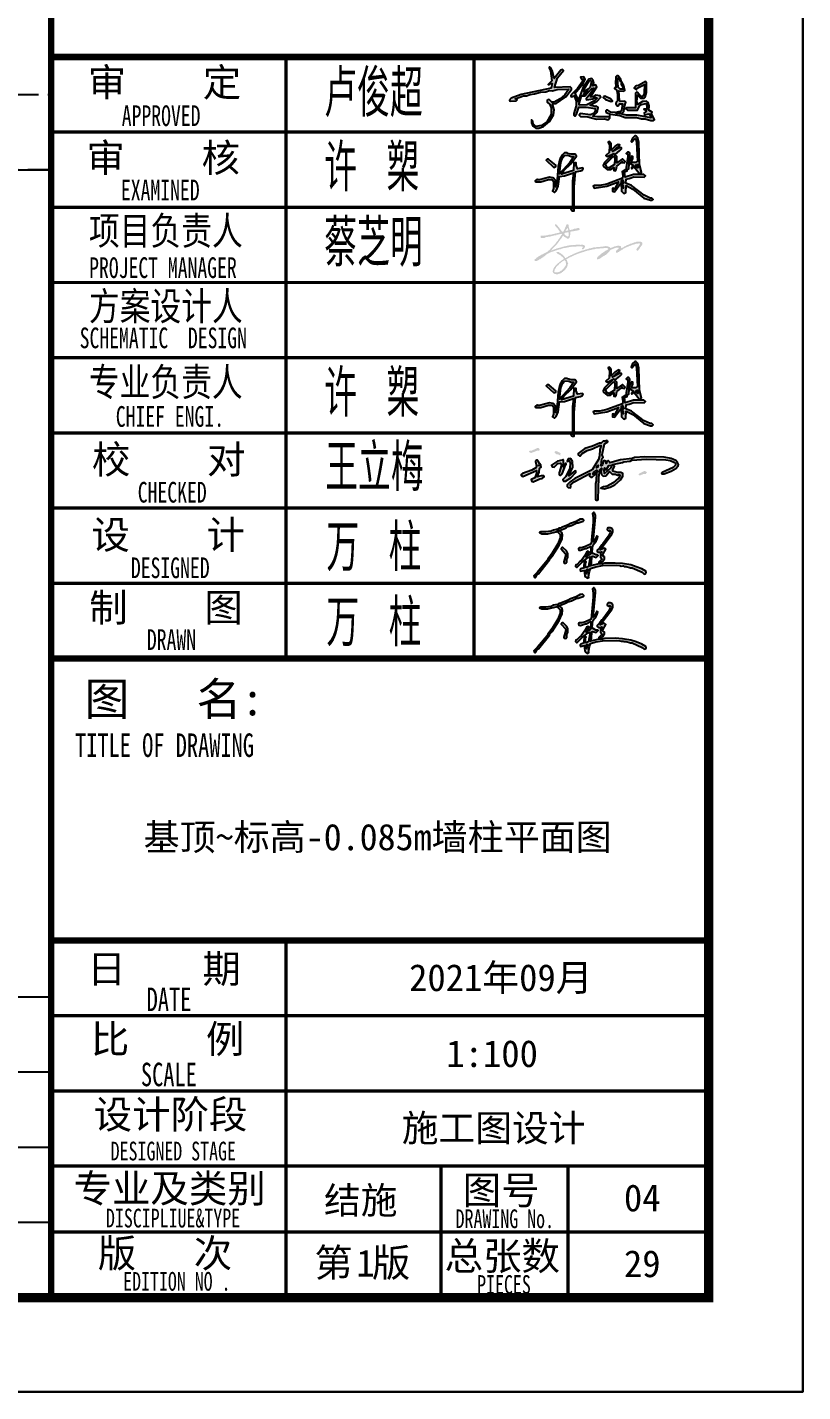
# Model space of a CAD drawing. Extents: x 393367 to 3005760, y 4998 to 826018.
# Drawn here: x 2415739 to 2423993, y 527962 to 542477 of the extents above; entities that cross this region are included whole.
import ezdxf
from ezdxf.enums import TextEntityAlignment as Align

# ---------------------------------------------------------------- set-up
doc = ezdxf.new("R2010")
doc.units = 0
doc.header["$LTSCALE"] = 1000
doc.linetypes.add('DASH', pattern=[0.35, 0.25, -0.1])
doc.layers.get('0').update_dxf_attribs({"linetype": 'CONTINUOUS'})
for name, color, linetype in [('-TK', 7, 'CONTINUOUS'), ('S-表格线', 54, 'CONTINUOUS'), ('TAB', 7, 'CONTINUOUS'), ('图框', 7, 'CONTINUOUS'), ('图签文字', 4, 'CONTINUOUS')]:
    doc.layers.add(name, color=color, linetype=linetype)
doc.layers.add('yichutu', color=7, linetype='CONTINUOUS', true_color=0xffffff, plot=False)
doc.layers.add('可改文字', color=6, linetype='CONTINUOUS', lineweight=18)
doc.layers.add('图签', color=147, linetype='CONTINUOUS', lineweight=18)
doc.styles.add('宋体', font='', dxfattribs={"height": 50})
doc.styles.add('建筑图签-1', font='simhei.ttf', dxfattribs={"width": 0.7})
doc.styles.add('建筑图签-2', font='TXT.shx', dxfattribs={"width": 0.5, "bigfont": 'HZTXT.shx'})
doc.styles.get('宋体').set_extended_font_data('SimSun')

# ---------------------------------------------------------------- blocks, each defined once
blk = doc.blocks.new('A$C6AF37BC7')
h = blk.add_hatch(color=256)
h.paths.add_polyline_path([(660, -48), (672, -48), (678, -96)], flags=16)
h.paths.add_polyline_path([(708, 144), (702, 150), (660, 126), (672, 66), (666, 36), (456, -42), (366, -60), (294, -60), (276, -72), (288, -96), (456, -72), (612, -12), (564, -102), (552, -114), (546, -96), (534, -102), (534, -138), (558, -144), (654, -18), (654, 6), (672, 12), (678, -30), (648, -30), (642, -54), (654, -84), (654, -138), (684, -168), (708, -156), (714, -60), (804, -108), (948, -228), (1038, -258), (1062, -258), (1074, -246), (1056, -228), (1032, -228), (954, -192), (786, -60), (708, -30), (714, 24), (756, 30), (816, 54), (954, 48), (972, 66), (948, 84), (810, 84), (702, 48), (690, 120), (726, 132), (720, 144)])
h.paths.add_polyline_path([(852, 216), (864, 216), (870, 174), (840, 198)], flags=16)
h.paths.add_polyline_path([(-312, 282), (-318, 288), (-336, 288), (-348, 276), (-246, 180), (-222, 192), (-222, 210)], flags=17)
h.paths.add_polyline_path([(546, 330), (552, 330), (564, 300), (558, 216), (486, 174), (462, 180), (438, 222)], flags=16)
h.paths.add_polyline_path([(-102, 342), (-48, 336), (-18, 324), (18, 324), (-36, 246), (-174, 96), (-156, 246), (-132, 306)], flags=16)
h.paths.add_polyline_path([(-66, 366), (-72, 372), (-108, 372), (-138, 342), (-168, 288), (-192, 192), (-204, 18), (-228, -78), (-228, 6), (-258, 42), (-306, 48), (-438, 12), (-456, 12), (-468, 24), (-498, 0), (-486, -12), (-420, -12), (-318, 18), (-270, 18), (-252, -6), (-252, -102), (-264, -138), (-240, -156), (-216, -132), (-192, -72), (-174, 60), (-108, 66), (12, 108), (0, 0), (0, -366), (-18, -342), (-24, -372), (-6, -396), (24, -396), (24, -78), (42, 120), (108, 132), (132, 144), (144, 162), (132, 174), (66, 162), (48, 210), (48, 240), (18, 240), (12, 138), (-144, 90), (-114, 138), (-24, 228), (54, 330), (36, 354), (-18, 354)])
h.paths.add_polyline_path([(756, 378), (750, 384), (732, 384), (714, 366), (732, 360), (738, 324), (714, 180), (714, 156), (726, 144), (750, 162), (762, 366)])
h.paths.add_polyline_path([(498, 516), (492, 522), (474, 516), (492, 474), (486, 378), (444, 336), (468, 324), (552, 366), (426, 246), (408, 210), (414, 192), (462, 150), (504, 150), (552, 180), (552, 138), (570, 132), (582, 150), (588, 198), (666, 258), (648, 246), (690, 240), (702, 258), (666, 294), (588, 240), (588, 324), (564, 348), (630, 402), (654, 426), (654, 438), (636, 444), (534, 390), (576, 432), (618, 456), (630, 480), (606, 486), (570, 462), (516, 408), (516, 492)])
h.paths.add_polyline_path([(846, 594), (840, 600), (828, 600), (798, 570), (780, 522), (792, 516), (840, 570), (852, 516), (864, 264), (840, 246), (792, 246), (786, 258), (804, 294), (804, 324), (786, 330), (756, 264), (756, 240), (810, 204), (786, 174), (792, 162), (822, 186), (888, 102), (900, 96), (918, 114), (894, 216), (882, 510), (870, 570)])
at = {"linetype": 'Continuous'}
for points in [[(846, 594), (840, 600), (828, 600), (798, 570), (780, 522), (792, 516), (840, 570), (852, 516), (864, 264), (840, 246), (792, 246), (786, 258), (804, 294), (804, 324), (786, 330), (756, 264), (756, 240), (810, 204), (786, 174), (792, 162), (822, 186), (888, 102), (900, 96), (918, 114), (894, 216), (882, 510), (870, 570), (846, 594)], [(-66, 366), (-72, 372), (-108, 372), (-138, 342), (-168, 288), (-192, 192), (-204, 18), (-228, -78), (-228, 6), (-258, 42), (-306, 48), (-438, 12), (-456, 12), (-468, 24), (-498, 0), (-486, -12), (-420, -12), (-318, 18), (-270, 18), (-252, -6), (-252, -102), (-264, -138), (-240, -156), (-216, -132), (-192, -72), (-174, 60), (-108, 66), (12, 108), (0, 0), (0, -366), (-18, -342), (-24, -372), (-6, -396), (24, -396), (24, -78), (42, 120), (108, 132), (132, 144), (144, 162), (132, 174), (66, 162), (48, 210), (48, 240), (18, 240), (12, 138), (-144, 90), (-114, 138), (-24, 228), (54, 330), (36, 354), (-18, 354), (-66, 366)], [(498, 516), (492, 522), (474, 516), (492, 474), (486, 378), (444, 336), (468, 324), (552, 366), (426, 246), (408, 210), (414, 192), (462, 150), (504, 150), (552, 180), (552, 138), (570, 132), (582, 150), (588, 198), (666, 258), (648, 246), (690, 240), (702, 258), (666, 294), (588, 240), (588, 324), (564, 348), (630, 402), (654, 426), (654, 438), (636, 444), (534, 390), (576, 432), (618, 456), (630, 480), (606, 486), (570, 462), (516, 408), (516, 492), (498, 516)], [(756, 378), (750, 384), (732, 384), (714, 366), (732, 360), (738, 324), (714, 180), (714, 156), (726, 144), (750, 162), (762, 366), (756, 378)], [(-312, 282), (-318, 288), (-336, 288), (-348, 276), (-246, 180), (-222, 192), (-222, 210), (-312, 282)], [(-102, 342), (-48, 336), (-18, 324), (18, 324), (-36, 246), (-174, 96), (-156, 246), (-132, 306), (-102, 342)], [(546, 330), (552, 330), (564, 300), (558, 216), (486, 174), (462, 180), (438, 222), (546, 330)], [(852, 216), (864, 216), (870, 174), (840, 198), (852, 216)], [(708, 144), (702, 150), (660, 126), (672, 66), (666, 36), (456, -42), (366, -60), (294, -60), (276, -72), (288, -96), (456, -72), (612, -12), (564, -102), (552, -114), (546, -96), (534, -102), (534, -138), (558, -144), (654, -18), (654, 6), (672, 12), (678, -30), (648, -30), (642, -54), (654, -84), (654, -138), (684, -168), (708, -156), (714, -60), (804, -108), (948, -228), (1038, -258), (1062, -258), (1074, -246), (1056, -228), (1032, -228), (954, -192), (786, -60), (708, -30), (714, 24), (756, 30), (816, 54), (954, 48), (972, 66), (948, 84), (810, 84), (702, 48), (690, 120), (726, 132), (720, 144), (708, 144)], [(660, -48), (672, -48), (678, -96), (660, -48)]]:
    blk.add_lwpolyline(points, dxfattribs=at)
blk = doc.blocks.new('ljc')
at = {"linetype": 'Continuous'}
h = blk.add_hatch(color=0, dxfattribs=at)
h.paths.add_polyline_path([(2022.8, 1567.7), (2018.8, 1563.7), (2019.8, 1561.7), (2023.8, 1561.7), (2021.8, 1551.7), (1954.8, 1537.7), (1932.8, 1529.7), (1929.8, 1526.7), (1928.8, 1524.7), (1930.8, 1522.7), (1943.8, 1523.7), (1945.8, 1525.7), (1941.8, 1527.7), (1959.8, 1534.7), (1966.8, 1534.7), (1974.8, 1537.7), (1984.8, 1538.7), (1997.8, 1542.7), (2009.8, 1543.7), (2017.8, 1546.7), (2024.8, 1545.7), (2034.8, 1548.7), (2060.8, 1549.7), (2051.8, 1536.7), (2041.8, 1527.7), (2027.8, 1520.7), (2022.8, 1520.7), (2017.8, 1525.7), (2014.8, 1526.7), (2012.8, 1524.7), (2012.8, 1520.7), (2018.8, 1515.7), (2021.8, 1507.7), (2021.8, 1493.7), (2011.8, 1476.7), (1999.8, 1468.7), (1987.8, 1466.7), (1981.8, 1472.7), (1979.8, 1479.7), (1977.8, 1481.7), (1977.8, 1474.7), (1980.8, 1467.7), (1987.8, 1462.7), (1993.8, 1462.7), (2004.8, 1466.7), (2017.8, 1477.7), (2026.8, 1492.7), (2027.8, 1503.7), (2024.8, 1516.7), (2032.8, 1517.7), (2053.8, 1532.7), (2066.8, 1548.7), (2066.8, 1551.7), (2063.8, 1554.7), (2028.8, 1552.7), (2035.8, 1574.7), (2048.8, 1590.7), (2046.8, 1592.7), (2042.8, 1591.7), (2027.8, 1572.7), (2024.8, 1588.7), (2020.8, 1596.7), (2017.8, 1598.7), (2016.8, 1596.7), (2019.8, 1589.7)])
h.paths.add_polyline_path([(2080.8, 1521.7), (2080.8, 1527.7), (2074.8, 1540.7), (2092.8, 1561.7), (2096.8, 1571.7), (2093.8, 1576.7), (2086.8, 1575.7), (2088.8, 1571.7), (2091.8, 1571.7), (2090.8, 1566.7), (2079.8, 1550.7), (2065.8, 1536.7), (2064.8, 1534.7), (2066.8, 1532.7), (2072.8, 1534.7), (2076.8, 1522.7), (2076.8, 1512.7), (2071.8, 1495.7), (2071.8, 1491.7), (2073.8, 1489.7), (2077.8, 1493.7), (2082.8, 1509.7), (2098.8, 1509.7), (2118.8, 1506.7), (2118.8, 1499.7), (2115.8, 1495.7), (2107.8, 1492.7), (2086.8, 1495.7), (2083.8, 1491.7), (2086.8, 1488.7), (2102.8, 1487.7), (2121.8, 1482.7), (2139.8, 1483.7), (2147.8, 1481.7), (2151.8, 1485.7), (2151.8, 1490.7), (2147.8, 1487.7), (2124.8, 1487.7), (2113.8, 1489.7), (2123.8, 1498.7), (2125.8, 1508.7), (2120.8, 1511.7), (2118.8, 1510.7), (2107.8, 1513.7), (2123.8, 1522.7), (2131.8, 1531.7), (2129.8, 1534.7), (2120.8, 1535.7), (2114.8, 1532.7), (2108.8, 1532.7), (2122.8, 1554.7), (2120.8, 1558.7), (2113.8, 1556.7), (2115.8, 1563.7), (2114.8, 1568.7), (2110.8, 1572.7), (2104.8, 1571.7), (2092.8, 1553.7)])
h.paths.add_polyline_path([(2088.8, 1534.7), (2096.8, 1534.7), (2111.8, 1550.7), (2115.8, 1551.7), (2110.8, 1542.7), (2098.8, 1527.7), (2100.8, 1525.7), (2113.8, 1527.7), (2120.8, 1530.7), (2123.8, 1529.7), (2117.8, 1523.7), (2100.8, 1514.7), (2083.8, 1513.7), (2083.8, 1517.7)], flags=16)
h.paths.add_polyline_path([(2092.8, 1536.7), (2094.8, 1539.7), (2102.8, 1545.7), (2095.8, 1536.7)], flags=16)
h.paths.add_polyline_path([(2092.8, 1543.7), (2093.8, 1548.7), (2105.8, 1567.7), (2108.8, 1568.7), (2110.8, 1566.7), (2107.8, 1553.7), (2103.8, 1549.7)], flags=16)
h.paths.add_polyline_path([(2140.8, 1533.7), (2137.8, 1532.7), (2136.8, 1530.7), (2141.8, 1526.7), (2154.8, 1521.7), (2157.8, 1522.7), (2152.8, 1527.7)])
h.paths.add_polyline_path([(2174.8, 1521.7), (2172.8, 1523.7), (2171.8, 1545.7), (2182.8, 1544.7), (2184.8, 1546.7), (2182.8, 1556.7), (2177.8, 1565.7), (2176.8, 1560.7), (2179.8, 1555.7), (2180.8, 1549.7), (2174.8, 1549.7), (2169.8, 1553.7), (2168.8, 1573.7), (2170.8, 1573.7), (2174.8, 1568.7), (2175.8, 1570.7), (2169.8, 1578.7), (2166.8, 1578.7), (2164.8, 1576.7), (2163.8, 1561.7), (2165.8, 1552.7), (2162.8, 1552.7), (2161.8, 1550.7), (2166.8, 1546.7), (2168.8, 1536.7), (2168.8, 1523.7), (2165.8, 1520.7), (2164.8, 1516.7), (2167.8, 1512.7), (2169.8, 1512.7), (2172.8, 1516.7), (2179.8, 1516.7), (2177.8, 1501.7), (2174.8, 1499.7), (2166.8, 1498.7), (2174.8, 1495.7), (2179.8, 1496.7), (2182.8, 1499.7), (2183.8, 1510.7), (2186.8, 1520.7), (2184.8, 1522.7)])
h.paths.add_polyline_path([(2232.8, 1541.7), (2232.8, 1563.7), (2230.8, 1566.7), (2214.8, 1557.7), (2209.8, 1556.7), (2205.8, 1551.7), (2210.8, 1547.7), (2210.8, 1550.7), (2228.8, 1559.7), (2227.8, 1541.7), (2226.8, 1536.7), (2223.8, 1532.7), (2219.8, 1533.7), (2212.8, 1541.7), (2210.8, 1542.7), (2208.8, 1540.7), (2208.8, 1507.7), (2188.8, 1507.7), (2186.8, 1505.7), (2190.8, 1502.7), (2212.8, 1502.7), (2216.8, 1510.7), (2221.8, 1515.7), (2231.8, 1517.7), (2233.8, 1512.7), (2233.8, 1504.7), (2226.8, 1504.7), (2231.8, 1501.7), (2231.8, 1499.7), (2227.8, 1496.7), (2228.8, 1492.7), (2238.8, 1494.7), (2242.8, 1488.7), (2242.8, 1485.7), (2211.8, 1491.7), (2188.8, 1491.7), (2178.8, 1493.7), (2175.8, 1495.7), (2166.8, 1495.7), (2163.8, 1497.7), (2153.8, 1498.7), (2146.8, 1502.7), (2143.8, 1502.7), (2142.8, 1500.7), (2143.8, 1497.7), (2152.8, 1493.7), (2173.8, 1490.7), (2185.8, 1486.7), (2210.8, 1486.7), (2221.8, 1483.7), (2229.8, 1483.7), (2242.8, 1479.7), (2248.8, 1479.7), (2250.8, 1481.7), (2243.8, 1495.7), (2245.8, 1498.7), (2237.8, 1502.7), (2238.8, 1512.7), (2236.8, 1519.7), (2232.8, 1522.7), (2223.8, 1521.7), (2213.8, 1515.7), (2211.8, 1521.7), (2212.8, 1535.7), (2219.8, 1529.7), (2227.8, 1529.7), (2229.8, 1531.7)])
at = {"color": 0, "linetype": 'Continuous', "elevation": 16426272}
for points in [[(1929.8, 1526.7), (1928.8, 1524.7), (1930.8, 1522.7), (1943.8, 1523.7), (1945.8, 1525.7), (1941.8, 1527.7), (1959.8, 1534.7), (1966.8, 1534.7), (1974.8, 1537.7), (1984.8, 1538.7), (1997.8, 1542.7), (2009.8, 1543.7), (2017.8, 1546.7), (2024.8, 1545.7), (2034.8, 1548.7), (2060.8, 1549.7), (2051.8, 1536.7), (2041.8, 1527.7), (2027.8, 1520.7), (2022.8, 1520.7), (2017.8, 1525.7), (2014.8, 1526.7), (2012.8, 1524.7), (2012.8, 1520.7), (2018.8, 1515.7), (2021.8, 1507.7), (2021.8, 1493.7), (2011.8, 1476.7), (1999.8, 1468.7), (1987.8, 1466.7), (1981.8, 1472.7), (1979.8, 1479.7), (1977.8, 1481.7), (1977.8, 1474.7), (1980.8, 1467.7), (1987.8, 1462.7), (1993.8, 1462.7), (2004.8, 1466.7), (2017.8, 1477.7), (2026.8, 1492.7), (2027.8, 1503.7), (2024.8, 1516.7), (2032.8, 1517.7), (2053.8, 1532.7), (2066.8, 1548.7), (2066.8, 1551.7), (2063.8, 1554.7), (2028.8, 1552.7), (2035.8, 1574.7), (2048.8, 1590.7), (2046.8, 1592.7), (2042.8, 1591.7), (2027.8, 1572.7), (2024.8, 1588.7), (2020.8, 1596.7), (2017.8, 1598.7), (2016.8, 1596.7), (2019.8, 1589.7), (2022.8, 1567.7), (2018.8, 1563.7), (2019.8, 1561.7), (2023.8, 1561.7), (2021.8, 1551.7), (1954.8, 1537.7), (1932.8, 1529.7), (1929.8, 1526.7)], [(2065.8, 1536.7), (2064.8, 1534.7), (2066.8, 1532.7), (2072.8, 1534.7), (2076.8, 1522.7), (2076.8, 1512.7), (2071.8, 1495.7), (2071.8, 1491.7), (2073.8, 1489.7), (2077.8, 1493.7), (2082.8, 1509.7), (2098.8, 1509.7), (2118.8, 1506.7), (2118.8, 1499.7), (2115.8, 1495.7), (2107.8, 1492.7), (2086.8, 1495.7), (2083.8, 1491.7), (2086.8, 1488.7), (2102.8, 1487.7), (2121.8, 1482.7), (2139.8, 1483.7), (2147.8, 1481.7), (2151.8, 1485.7), (2151.8, 1490.7), (2147.8, 1487.7), (2124.8, 1487.7), (2113.8, 1489.7), (2123.8, 1498.7), (2125.8, 1508.7), (2120.8, 1511.7), (2118.8, 1510.7), (2107.8, 1513.7), (2123.8, 1522.7), (2131.8, 1531.7), (2129.8, 1534.7), (2120.8, 1535.7), (2114.8, 1532.7), (2108.8, 1532.7), (2122.8, 1554.7), (2120.8, 1558.7), (2113.8, 1556.7), (2115.8, 1563.7), (2114.8, 1568.7), (2110.8, 1572.7), (2104.8, 1571.7), (2092.8, 1553.7), (2080.8, 1521.7), (2080.8, 1527.7), (2074.8, 1540.7), (2092.8, 1561.7), (2096.8, 1571.7), (2093.8, 1576.7), (2086.8, 1575.7), (2088.8, 1571.7), (2091.8, 1571.7), (2090.8, 1566.7), (2079.8, 1550.7), (2065.8, 1536.7)], [(2162.8, 1552.7), (2161.8, 1550.7), (2166.8, 1546.7), (2168.8, 1536.7), (2168.8, 1523.7), (2165.8, 1520.7), (2164.8, 1516.7), (2167.8, 1512.7), (2169.8, 1512.7), (2172.8, 1516.7), (2179.8, 1516.7), (2177.8, 1501.7), (2174.8, 1499.7), (2166.8, 1498.7), (2174.8, 1495.7), (2179.8, 1496.7), (2182.8, 1499.7), (2183.8, 1510.7), (2186.8, 1520.7), (2184.8, 1522.7), (2174.8, 1521.7), (2172.8, 1523.7), (2171.8, 1545.7), (2182.8, 1544.7), (2184.8, 1546.7), (2182.8, 1556.7), (2177.8, 1565.7), (2176.8, 1560.7), (2179.8, 1555.7), (2180.8, 1549.7), (2174.8, 1549.7), (2169.8, 1553.7), (2168.8, 1573.7), (2170.8, 1573.7), (2174.8, 1568.7), (2175.8, 1570.7), (2169.8, 1578.7), (2166.8, 1578.7), (2164.8, 1576.7), (2163.8, 1561.7), (2165.8, 1552.7), (2162.8, 1552.7)], [(2015.8, 1560.7), (2014.8, 1559.7), (2016.8, 1559.7), (2015.8, 1560.7)], [(2016.8, 1561.7), (2015.8, 1560.7), (2018.8, 1560.7), (2016.8, 1561.7)], [(2083.8, 1513.7), (2083.8, 1517.7), (2088.8, 1534.7), (2096.8, 1534.7), (2111.8, 1550.7), (2115.8, 1551.7), (2110.8, 1542.7), (2098.8, 1527.7), (2100.8, 1525.7), (2113.8, 1527.7), (2120.8, 1530.7), (2123.8, 1529.7), (2117.8, 1523.7), (2100.8, 1514.7), (2083.8, 1513.7)], [(2092.8, 1543.7), (2093.8, 1548.7), (2105.8, 1567.7), (2108.8, 1568.7), (2110.8, 1566.7), (2107.8, 1553.7), (2103.8, 1549.7), (2092.8, 1543.7)], [(2092.8, 1536.7), (2094.8, 1539.7), (2102.8, 1545.7), (2095.8, 1536.7), (2092.8, 1536.7)], [(2143.8, 1502.7), (2142.8, 1500.7), (2143.8, 1497.7), (2152.8, 1493.7), (2173.8, 1490.7), (2185.8, 1486.7), (2210.8, 1486.7), (2221.8, 1483.7), (2229.8, 1483.7), (2242.8, 1479.7), (2248.8, 1479.7), (2250.8, 1481.7), (2243.8, 1495.7), (2245.8, 1498.7), (2237.8, 1502.7), (2238.8, 1512.7), (2236.8, 1519.7), (2232.8, 1522.7), (2223.8, 1521.7), (2213.8, 1515.7), (2211.8, 1521.7), (2212.8, 1535.7), (2219.8, 1529.7), (2227.8, 1529.7), (2229.8, 1531.7), (2232.8, 1541.7), (2232.8, 1563.7), (2230.8, 1566.7), (2214.8, 1557.7), (2209.8, 1556.7), (2205.8, 1551.7), (2210.8, 1547.7), (2210.8, 1550.7), (2228.8, 1559.7), (2227.8, 1541.7), (2226.8, 1536.7), (2223.8, 1532.7), (2219.8, 1533.7), (2212.8, 1541.7), (2210.8, 1542.7), (2208.8, 1540.7), (2208.8, 1507.7), (2188.8, 1507.7), (2186.8, 1505.7), (2190.8, 1502.7), (2212.8, 1502.7), (2216.8, 1510.7), (2221.8, 1515.7), (2231.8, 1517.7), (2233.8, 1512.7), (2233.8, 1504.7), (2226.8, 1504.7), (2231.8, 1501.7), (2231.8, 1499.7), (2227.8, 1496.7), (2228.8, 1492.7), (2238.8, 1494.7), (2242.8, 1488.7), (2242.8, 1485.7), (2211.8, 1491.7), (2188.8, 1491.7), (2178.8, 1493.7), (2175.8, 1495.7), (2166.8, 1495.7), (2163.8, 1497.7), (2153.8, 1498.7), (2146.8, 1502.7), (2143.8, 1502.7)], [(2176.8, 1568.7), (2175.8, 1569.7), (2174.8, 1566.7), (2176.8, 1564.7), (2176.8, 1568.7)], [(2137.8, 1532.7), (2136.8, 1530.7), (2141.8, 1526.7), (2154.8, 1521.7), (2157.8, 1522.7), (2152.8, 1527.7), (2140.8, 1533.7), (2137.8, 1532.7)]]:
    blk.add_lwpolyline(points, dxfattribs=at)
blk = doc.blocks.new('A$C22DA3323')
at = {"linetype": 'Continuous'}
h = blk.add_hatch(color=0, dxfattribs=at)
h.paths.add_polyline_path([(270.72, 495.36), (264.96, 501.12), (236.16, 489.6), (201.6, 489.6), (172.8, 460.8), (149.76, 460.8), (40.32, 414.72), (-74.88, 380.16), (-178.56, 305.28), (-178.56, 282.24), (-149.76, 264.96), (-115.2, 305.28), (-40.32, 351.36), (40.32, 374.4), (149.76, 426.24), (172.8, 426.24), (155.52, 362.88), (149.76, 270.72), (132.48, 213.12), (34.56, 57.6), (-224.64, -74.88), (-299.52, -126.72), (-345.6, -172.8), (-345.6, -195.84), (-328.32, -213.12), (-293.76, -218.88), (-288, -190.08), (-299.52, -178.56), (-236.16, -126.72), (0, 0), (-5.76, -40.32), (17.28, -57.6), (34.56, -57.6), (86.4, -11.52), (86.4, 5.76), (74.88, 11.52), (46.08, -11.52), (63.36, 23.04), (109.44, 51.84), (115.2, 40.32), (103.68, 11.52), (97.92, -115.2), (86.4, -149.76), (86.4, -391.68), (97.92, -403.2), (115.2, -403.2), (126.72, -391.68), (138.24, -63.36), (155.52, 57.6), (178.56, 80.64), (184.32, 74.88), (167.04, 28.8), (178.56, -17.28), (201.6, -40.32), (241.92, -34.56), (299.52, 28.8), (339.84, -11.52), (391.68, -11.52), (420.48, -23.04), (443.52, -17.28), (460.8, -23.04), (437.76, -69.12), (357.12, -144), (264.96, -190.08), (207.36, -201.6), (167.04, -224.64), (218.88, -230.4), (311.04, -207.36), (380.16, -172.8), (466.56, -97.92), (501.12, -40.32), (501.12, 0), (472.32, 17.28), (420.48, 17.28), (351.36, 34.56), (351.36, 57.6), (374.4, 109.44), (357.12, 132.48), (334.08, 120.96), (316.8, 80.64), (224.64, 0), (218.88, 51.84), (230.4, 86.4), (236.16, 63.36), (247.68, 57.6), (288, 120.96), (334.08, 126.72), (345.6, 138.24), (495.36, 167.04), (518.4, 178.56), (616.32, 190.08), (639.36, 201.6), (864, 218.88), (1157.76, 207.36), (1221.12, 195.84), (1278.72, 172.8), (1301.76, 149.76), (1301.76, 126.72), (1267.2, 92.16), (1100.16, 17.28), (1088.64, 5.76), (1094.4, -5.76), (1128.96, -5.76), (1238.4, 34.56), (1307.52, 74.88), (1342.08, 115.2), (1347.84, 138.24), (1336.32, 167.04), (1307.52, 195.84), (1238.4, 230.4), (1128.96, 247.68), (835.2, 253.44), (679.68, 241.92), (645.12, 230.4), (466.56, 207.36), (305.28, 161.28), (305.28, 172.8), (282.24, 195.84), (259.2, 184.32), (247.68, 149.76), (241.92, 190.08), (213.12, 195.84), (201.6, 178.56), (195.84, 132.48), (172.8, 115.2), (184.32, 224.64), (201.6, 241.92), (190.08, 282.24), (224.64, 449.28), (276.48, 483.84)])
h.paths.add_polyline_path([(120.96, 120.96), (126.72, 126.72), (120.96, 97.92), (103.68, 86.4)], flags=16)
h.paths.add_polyline_path([(155.52, -230.4), (161.28, -224.64), (138.24, -224.64), (149.76, -236.16)], flags=17)
h.paths.add_polyline_path([(846.72, 34.56), (835.2, 40.32), (754.56, 0), (737.28, -23.04), (766.08, -28.8), (817.92, -5.76), (852.48, -5.76), (869.76, 17.28)], flags=17)
h.paths.add_polyline_path([(-777.6, 120.96), (-777.6, 126.72), (-771.84, 115.2)], flags=16)
h.paths.add_polyline_path([(-789.12, 195.84), (-794.88, 201.6), (-812.16, 201.6), (-823.68, 184.32), (-812.16, 109.44), (-817.92, 86.4), (-881.28, 51.84), (-1025.28, 0), (-1042.56, -17.28), (-1042.56, -28.8), (-1019.52, -46.08), (-812.16, 46.08), (-812.16, 5.76), (-835.2, -63.36), (-892.8, -92.16), (-881.28, -120.96), (-858.24, -126.72), (-760.32, -80.64), (-725.76, -74.88), (-691.2, -51.84), (-696.96, -34.56), (-737.28, -34.56), (-800.64, -51.84), (-771.84, 23.04), (-766.08, 74.88), (-737.28, 97.92), (-743.04, 126.72), (-766.08, 149.76)])
h.paths.add_polyline_path([(-397.44, 207.36), (-403.2, 213.12), (-420.48, 201.6), (-489.6, 190.08), (-581.76, 126.72), (-570.24, 103.68), (-541.44, 97.92), (-501.12, 138.24), (-478.08, 149.76), (-443.52, 155.52), (-432, 126.72), (-466.56, 11.52), (-466.56, -11.52), (-455.04, -23.04), (-437.76, -23.04), (-420.48, -5.76), (-368.64, 126.72), (-357.12, 138.24), (-362.88, 155.52), (-397.44, 97.92)])
h.paths.add_polyline_path([(-288, 224.64), (-293.76, 230.4), (-328.32, 224.64), (-345.6, 190.08), (-334.08, 184.32), (-316.8, 201.6), (-299.52, 161.28), (-305.28, 80.64), (-362.88, -46.08), (-408.96, -92.16), (-397.44, -115.2), (-368.64, -115.2), (-288, -63.36), (-213.12, 17.28), (-213.12, 34.56), (-224.64, 40.32), (-316.8, -34.56), (-259.2, 97.92), (-264.96, 184.32)])
h.paths.add_polyline_path([(-506.88, 339.84), (-512.64, 345.6), (-535.68, 328.32), (-535.68, 316.8), (-506.88, 293.76), (-472.32, 288), (-449.28, 270.72), (-443.52, 311.04)])
h.paths.add_polyline_path([(-771.84, 380.16), (-777.6, 385.92), (-800.64, 385.92), (-887.04, 345.6), (-915.84, 345.6), (-927.36, 328.32), (-892.8, 311.04), (-789.12, 351.36), (-777.6, 345.6), (-760.32, 357.12)])
at = {"color": 0, "linetype": 'Continuous'}
for points in [[(270.72, 495.36), (264.96, 501.12), (236.16, 489.6), (201.6, 489.6), (172.8, 460.8), (149.76, 460.8), (40.32, 414.72), (-74.88, 380.16), (-178.56, 305.28), (-178.56, 282.24), (-149.76, 264.96), (-115.2, 305.28), (-40.32, 351.36), (40.32, 374.4), (149.76, 426.24), (172.8, 426.24), (155.52, 362.88), (149.76, 270.72), (132.48, 213.12), (34.56, 57.6), (-224.64, -74.88), (-299.52, -126.72), (-345.6, -172.8), (-345.6, -195.84), (-328.32, -213.12), (-293.76, -218.88), (-288, -190.08), (-299.52, -178.56), (-236.16, -126.72), (0, 0), (-5.76, -40.32), (17.28, -57.6), (34.56, -57.6), (86.4, -11.52), (86.4, 5.76), (74.88, 11.52), (46.08, -11.52), (63.36, 23.04), (109.44, 51.84), (115.2, 40.32), (103.68, 11.52), (97.92, -115.2), (86.4, -149.76), (86.4, -391.68), (97.92, -403.2), (115.2, -403.2), (126.72, -391.68), (138.24, -63.36), (155.52, 57.6), (178.56, 80.64), (184.32, 74.88), (167.04, 28.8), (178.56, -17.28), (201.6, -40.32), (241.92, -34.56), (299.52, 28.8), (339.84, -11.52), (391.68, -11.52), (420.48, -23.04), (443.52, -17.28), (460.8, -23.04), (437.76, -69.12), (357.12, -144), (264.96, -190.08), (207.36, -201.6), (167.04, -224.64), (218.88, -230.4), (311.04, -207.36), (380.16, -172.8), (466.56, -97.92), (501.12, -40.32), (501.12, 0), (472.32, 17.28), (420.48, 17.28), (351.36, 34.56), (351.36, 57.6), (374.4, 109.44), (357.12, 132.48), (334.08, 120.96), (316.8, 80.64), (224.64, 0), (218.88, 51.84), (230.4, 86.4), (236.16, 63.36), (247.68, 57.6), (288, 120.96), (334.08, 126.72), (345.6, 138.24), (495.36, 167.04), (518.4, 178.56), (616.32, 190.08), (639.36, 201.6), (864, 218.88), (1157.76, 207.36), (1221.12, 195.84), (1278.72, 172.8), (1301.76, 149.76), (1301.76, 126.72), (1267.2, 92.16), (1100.16, 17.28), (1088.64, 5.76), (1094.4, -5.76), (1128.96, -5.76), (1238.4, 34.56), (1307.52, 74.88), (1342.08, 115.2), (1347.84, 138.24), (1336.32, 167.04), (1307.52, 195.84), (1238.4, 230.4), (1128.96, 247.68), (835.2, 253.44), (679.68, 241.92), (645.12, 230.4), (466.56, 207.36), (305.28, 161.28), (305.28, 172.8), (282.24, 195.84), (259.2, 184.32), (247.68, 149.76), (241.92, 190.08), (213.12, 195.84), (201.6, 178.56), (195.84, 132.48), (172.8, 115.2), (184.32, 224.64), (201.6, 241.92), (190.08, 282.24), (224.64, 449.28), (276.48, 483.84), (270.72, 495.36)], [(-397.44, 207.36), (-403.2, 213.12), (-420.48, 201.6), (-489.6, 190.08), (-581.76, 126.72), (-570.24, 103.68), (-541.44, 97.92), (-501.12, 138.24), (-478.08, 149.76), (-443.52, 155.52), (-432, 126.72), (-466.56, 11.52), (-466.56, -11.52), (-455.04, -23.04), (-437.76, -23.04), (-420.48, -5.76), (-368.64, 126.72), (-357.12, 138.24), (-362.88, 155.52), (-397.44, 97.92), (-397.44, 207.36)], [(-288, 224.64), (-293.76, 230.4), (-328.32, 224.64), (-345.6, 190.08), (-334.08, 184.32), (-316.8, 201.6), (-299.52, 161.28), (-305.28, 80.64), (-362.88, -46.08), (-408.96, -92.16), (-397.44, -115.2), (-368.64, -115.2), (-288, -63.36), (-213.12, 17.28), (-213.12, 34.56), (-224.64, 40.32), (-316.8, -34.56), (-259.2, 97.92), (-264.96, 184.32), (-288, 224.64)], [(-789.12, 195.84), (-794.88, 201.6), (-812.16, 201.6), (-823.68, 184.32), (-812.16, 109.44), (-817.92, 86.4), (-881.28, 51.84), (-1025.28, 0), (-1042.56, -17.28), (-1042.56, -28.8), (-1019.52, -46.08), (-812.16, 46.08), (-812.16, 5.76), (-835.2, -63.36), (-892.8, -92.16), (-881.28, -120.96), (-858.24, -126.72), (-760.32, -80.64), (-725.76, -74.88), (-691.2, -51.84), (-696.96, -34.56), (-737.28, -34.56), (-800.64, -51.84), (-771.84, 23.04), (-766.08, 74.88), (-737.28, 97.92), (-743.04, 126.72), (-766.08, 149.76), (-789.12, 195.84)], [(-777.6, 120.96), (-777.6, 126.72), (-771.84, 115.2), (-777.6, 120.96)], [(120.96, 120.96), (126.72, 126.72), (120.96, 97.92), (103.68, 86.4), (120.96, 120.96)]]:
    blk.add_lwpolyline(points, dxfattribs=at)
blk = doc.blocks.new('A1')
at = {"linetype": 'Continuous'}
h = blk.add_hatch(color=0, dxfattribs=at)
h.dxf.hatch_style = 1
h.paths.add_polyline_path([(81575, 12347), (81575, 12351), (81580, 12356), (81578, 12359), (81585, 12364), (81597, 12383), (81605, 12355)], flags=16)
h.paths.add_polyline_path([(81561, 12316), (81561, 12321), (81569, 12329), (81577, 12329), (81597, 12335), (81609, 12335), (81610, 12305), (81607, 12294), (81604, 12291), (81594, 12289), (81572, 12303)], flags=16)
h.paths.add_polyline_path([(81455, 11915), (81460, 11939), (81466, 11945), (81466, 11951), (81473, 11955), (81476, 11967), (81481, 11969), (81490, 11980), (81497, 11983), (81511, 12003), (81519, 12004), (81532, 12017), (81541, 12022), (81548, 12030), (81561, 12033), (81565, 12038), (81569, 12038), (81570, 12031), (81575, 12027), (81577, 12012), (81580, 12006), (81578, 11982), (81554, 11947), (81551, 11947), (81532, 11927), (81529, 11927), (81506, 11911), (81500, 11911), (81493, 11907), (81463, 11907)], flags=16)
h.paths.add_polyline_path([(81439, 11923), (81437, 11921), (81442, 11905), (81453, 11894), (81469, 11889), (81495, 11887), (81498, 11891), (81522, 11897), (81533, 11903), (81538, 11910), (81546, 11913), (81554, 11923), (81557, 11921), (81559, 11926), (81577, 11942), (81577, 11945), (81583, 11951), (81594, 11971), (81599, 11995), (81604, 12003), (81597, 12011), (81594, 12028), (81591, 12031), (81589, 12039), (81585, 12044), (81585, 12049), (81589, 12049), (81599, 12057), (81612, 12062), (81617, 12068), (81623, 12068), (81629, 12073), (81647, 12078), (81650, 12083), (81655, 12083), (81669, 12091), (81676, 12091), (81677, 12094), (81685, 12095), (81695, 12102), (81701, 12102), (81708, 12107), (81737, 12115), (81740, 12118), (81756, 12121), (81764, 12126), (81770, 12126), (81791, 12134), (81799, 12134), (81815, 12142), (81823, 12140), (81833, 12145), (81852, 12148), (81855, 12151), (81860, 12150), (81865, 12153), (81887, 12155), (81893, 12158), (82002, 12167), (82020, 12166), (82028, 12163), (82031, 12158), (82028, 12151), (82021, 12150), (82015, 12143), (82005, 12140), (81956, 12107), (81949, 12099), (81940, 12094), (81933, 12086), (81930, 12086), (81927, 12079), (81921, 12079), (81917, 12076), (81921, 12073), (81908, 12062), (81909, 12052), (81919, 12044), (81925, 12049), (81932, 12049), (81940, 12055), (81946, 12057), (81969, 12075), (81977, 12078), (81980, 12083), (81986, 12083), (81997, 12092), (82004, 12094), (82042, 12129), (82050, 12143), (82057, 12150), (82061, 12148), (82066, 12153), (82081, 12156), (82082, 12159), (82089, 12159), (82095, 12164), (82117, 12171), (82143, 12171), (82140, 12161), (82133, 12153), (82121, 12147), (82111, 12132), (82114, 12119), (82121, 12116), (82129, 12116), (82133, 12123), (82138, 12123), (82172, 12147), (82183, 12150), (82197, 12164), (82210, 12167), (82215, 12174), (82218, 12172), (82260, 12191), (82266, 12191), (82287, 12201), (82319, 12209), (82322, 12212), (82340, 12212), (82356, 12217), (82367, 12214), (82367, 12206), (82359, 12196), (82359, 12191), (82353, 12185), (82349, 12177), (82340, 12171), (82329, 12153), (82332, 12143), (82338, 12137), (82345, 12139), (82362, 12159), (82367, 12171), (82378, 12183), (82378, 12187), (82385, 12193), (82393, 12207), (82393, 12220), (82383, 12231), (82369, 12235), (82330, 12233), (82317, 12227), (82309, 12228), (82279, 12215), (82261, 12212), (82255, 12206), (82233, 12199), (82212, 12187), (82204, 12185), (82193, 12175), (82188, 12175), (82183, 12171), (82164, 12163), (82169, 12172), (82162, 12188), (82153, 12188), (82148, 12191), (82132, 12191), (82095, 12183), (82084, 12177), (82052, 12166), (82047, 12175), (82034, 12182), (82028, 12180), (82025, 12185), (82005, 12187), (81980, 12185), (81975, 12182), (81959, 12183), (81948, 12182), (81943, 12179), (81914, 12179), (81905, 12175), (81901, 12177), (81895, 12172), (81879, 12174), (81863, 12171), (81858, 12167), (81818, 12161), (81815, 12156), (81794, 12153), (81769, 12143), (81737, 12135), (81732, 12131), (81729, 12132), (81709, 12123), (81700, 12121), (81669, 12107), (81665, 12107), (81653, 12099), (81649, 12099), (81642, 12094), (81636, 12094), (81618, 12083), (81610, 12081), (81602, 12073), (81597, 12073), (81594, 12068), (81589, 12068), (81573, 12059), (81562, 12076), (81543, 12095), (81524, 12110), (81516, 12113), (81506, 12123), (81481, 12123), (81477, 12119), (81489, 12107), (81506, 12097), (81511, 12097), (81546, 12068), (81557, 12054), (81557, 12049), (81545, 12043), (81533, 12033), (81527, 12031), (81521, 12023), (81513, 12020), (81505, 12011), (81497, 12007), (81458, 11967), (81445, 11943), (81445, 11937), (81441, 11932)])
h.paths.add_polyline_path([(81245, 12044), (81244, 12043), (81244, 12035), (81252, 12028), (81269, 12030), (81292, 12041), (81295, 12046), (81306, 12047), (81314, 12055), (81321, 12057), (81327, 12065), (81337, 12068), (81340, 12075), (81345, 12075), (81377, 12102), (81380, 12102), (81385, 12108), (81394, 12110), (81409, 12119), (81418, 12121), (81434, 12129), (81444, 12129), (81449, 12134), (81460, 12135), (81465, 12140), (81481, 12142), (81492, 12148), (81495, 12147), (81498, 12150), (81517, 12153), (81554, 12166), (81564, 12166), (81629, 12180), (81634, 12179), (81658, 12183), (81690, 12182), (81695, 12185), (81737, 12185), (81762, 12180), (81759, 12174), (81751, 12167), (81749, 12159), (81754, 12153), (81762, 12153), (81777, 12167), (81783, 12185), (81778, 12195), (81762, 12201), (81745, 12203), (81735, 12199), (81729, 12203), (81690, 12203), (81674, 12199), (81666, 12201), (81658, 12198), (81650, 12199), (81644, 12196), (81637, 12198), (81610, 12195), (81601, 12190), (81594, 12191), (81581, 12187), (81561, 12185), (81557, 12182), (81556, 12183), (81511, 12169), (81497, 12167), (81490, 12163), (81476, 12161), (81474, 12158), (81421, 12140), (81434, 12156), (81481, 12203), (81506, 12239), (81516, 12249), (81517, 12257), (81524, 12260), (81549, 12300), (81562, 12287), (81583, 12275), (81591, 12267), (81605, 12265), (81615, 12273), (81621, 12283), (81620, 12286), (81623, 12292), (81626, 12318), (81626, 12334), (81623, 12337), (81625, 12340), (81634, 12343), (81639, 12342), (81644, 12345), (81660, 12345), (81665, 12348), (81673, 12347), (81681, 12351), (81713, 12355), (81724, 12363), (81724, 12374), (81717, 12380), (81706, 12380), (81679, 12371), (81668, 12372), (81652, 12364), (81620, 12358), (81610, 12387), (81607, 12414), (81597, 12419), (81586, 12417), (81583, 12414), (81577, 12393), (81570, 12383), (81569, 12375), (81553, 12342), (81548, 12343), (81545, 12340), (81537, 12343), (81484, 12412), (81474, 12420), (81468, 12420), (81463, 12417), (81465, 12403), (81492, 12374), (81519, 12334), (81509, 12332), (81506, 12329), (81484, 12326), (81481, 12323), (81473, 12323), (81437, 12313), (81433, 12315), (81431, 12311), (81397, 12308), (81385, 12303), (81370, 12303), (81361, 12299), (81351, 12299), (81346, 12302), (81343, 12299), (81313, 12299), (81309, 12295), (81309, 12281), (81316, 12273), (81343, 12275), (81349, 12271), (81354, 12278), (81373, 12284), (81378, 12283), (81396, 12289), (81412, 12289), (81417, 12292), (81423, 12292), (81426, 12295), (81431, 12294), (81457, 12302), (81463, 12300), (81476, 12303), (81479, 12308), (81493, 12308), (81501, 12313), (81508, 12311), (81513, 12316), (81533, 12318), (81537, 12316), (81537, 12311), (81529, 12302), (81527, 12295), (81521, 12291), (81516, 12278), (81501, 12260), (81492, 12243), (81485, 12238), (81463, 12207), (81402, 12145), (81378, 12124), (81337, 12105), (81325, 12097), (81314, 12094), (81308, 12087), (81290, 12079), (81277, 12068), (81271, 12068), (81257, 12052)])
h = blk.add_hatch(color=256, dxfattribs=at)
h.paths.add_polyline_path([(81517, 9155), (81514, 9158), (81505, 9158), (81493, 9143), (81517, 9119), (81517, 9083), (81493, 9020), (81433, 8921), (81385, 8858), (81379, 8843), (81277, 8720), (81238, 8681), (81247, 8663), (81256, 8663), (81271, 8687), (81289, 8702), (81406, 8849), (81409, 8861), (81433, 8888), (81508, 9005), (81538, 9074), (81544, 9116), (81535, 9140)])
h.paths.add_polyline_path([(81760, 9281), (81757, 9284), (81730, 9281), (81688, 9257), (81628, 9236), (81604, 9221), (81532, 9194), (81526, 9188), (81505, 9185), (81490, 9176), (81448, 9167), (81421, 9155), (81364, 9146), (81313, 9146), (81298, 9140), (81322, 9128), (81385, 9128), (81475, 9149), (81505, 9164), (81523, 9167), (81583, 9191), (81601, 9203), (81640, 9215), (81697, 9242), (81709, 9242), (81763, 9260), (81769, 9269)])
h.paths.add_polyline_path([(81550, 8978), (81547, 8981), (81538, 8981), (81529, 8966), (81574, 8915), (81577, 8903), (81556, 8828), (81562, 8816), (81577, 8813), (81589, 8828), (81589, 8855), (81598, 8876), (81601, 8918), (81586, 8945)])
h.paths.add_polyline_path([(81883, 9350), (81880, 9353), (81874, 9353), (81862, 9341), (81871, 9296), (81871, 9251), (81847, 9020), (81787, 8990), (81745, 8978), (81721, 8978), (81712, 8969), (81715, 8954), (81733, 8951), (81784, 8969), (81796, 8969), (81841, 8993), (81844, 8957), (81838, 8906), (81808, 8891), (81796, 8879), (81823, 8927), (81823, 8936), (81817, 8942), (81799, 8933), (81784, 8900), (81742, 8840), (81727, 8831), (81694, 8798), (81685, 8795), (81682, 8780), (81694, 8768), (81760, 8831), (81817, 8873), (81832, 8882), (81835, 8855), (81823, 8801), (81823, 8780), (81793, 8768), (81787, 8771), (81787, 8819), (81793, 8828), (81781, 8834), (81775, 8828), (81769, 8780), (81772, 8765), (81739, 8753), (81730, 8744), (81736, 8729), (81772, 8738), (81781, 8681), (81787, 8669), (81805, 8654), (81823, 8663), (81820, 8669), (81829, 8726), (81841, 8759), (81898, 8777), (81970, 8789), (82117, 8792), (82153, 8789), (82168, 8783), (82189, 8786), (82198, 8780), (82222, 8780), (82267, 8765), (82285, 8765), (82390, 8717), (82411, 8699), (82426, 8702), (82435, 8714), (82429, 8729), (82387, 8753), (82327, 8777), (82270, 8795), (82180, 8810), (82105, 8816), (81994, 8813), (81970, 8807), (81916, 8804), (81841, 8786), (81850, 8816), (81856, 8885), (81865, 8888), (81901, 8876), (81922, 8897), (81916, 8903), (81898, 8903), (81871, 8918), (81859, 8918), (81862, 8981), (81868, 9008), (81901, 9047), (81913, 9071), (81919, 9098), (81907, 9104), (81883, 9053), (81868, 9041), (81895, 9302), (81895, 9323)])
h.paths.add_polyline_path([(82057, 9188), (82054, 9191), (82030, 9191), (82021, 9185), (82018, 9170), (82024, 9161), (82036, 9155), (82048, 9164), (82054, 9155), (82051, 9140), (82030, 9098), (81973, 9020), (81961, 9011), (81937, 8975), (81913, 8951), (81913, 8939), (81925, 8930), (81949, 8930), (81961, 8936), (81949, 8912), (81946, 8879), (81961, 8861), (81958, 8852), (81928, 8825), (81934, 8813), (81973, 8834), (81991, 8861), (81991, 8882), (81973, 8894), (81973, 8906), (82003, 8963), (81988, 8975), (81943, 8957), (82069, 9122), (82078, 9146), (82078, 9167), (82063, 9188)], flags=17)
h = blk.add_hatch(color=256, dxfattribs=at)
h.paths.add_polyline_path([(81517, 8355), (81514, 8358), (81505, 8358), (81493, 8343), (81517, 8319), (81517, 8283), (81493, 8220), (81433, 8121), (81385, 8058), (81379, 8043), (81277, 7920), (81238, 7881), (81247, 7863), (81256, 7863), (81271, 7887), (81289, 7902), (81406, 8049), (81409, 8061), (81433, 8088), (81508, 8205), (81538, 8274), (81544, 8316), (81535, 8340)])
h.paths.add_polyline_path([(81760, 8481), (81757, 8484), (81730, 8481), (81688, 8457), (81628, 8436), (81604, 8421), (81532, 8394), (81526, 8388), (81505, 8385), (81490, 8376), (81448, 8367), (81421, 8355), (81364, 8346), (81313, 8346), (81298, 8340), (81322, 8328), (81385, 8328), (81475, 8349), (81505, 8364), (81523, 8367), (81583, 8391), (81601, 8403), (81640, 8415), (81697, 8442), (81709, 8442), (81763, 8460), (81769, 8469)])
h.paths.add_polyline_path([(81550, 8178), (81547, 8181), (81538, 8181), (81529, 8166), (81574, 8115), (81577, 8103), (81556, 8028), (81562, 8016), (81577, 8013), (81589, 8028), (81589, 8055), (81598, 8076), (81601, 8118), (81586, 8145)])
h.paths.add_polyline_path([(81883, 8550), (81880, 8553), (81874, 8553), (81862, 8541), (81871, 8496), (81871, 8451), (81847, 8220), (81787, 8190), (81745, 8178), (81721, 8178), (81712, 8169), (81715, 8154), (81733, 8151), (81784, 8169), (81796, 8169), (81841, 8193), (81844, 8157), (81838, 8106), (81808, 8091), (81796, 8079), (81823, 8127), (81823, 8136), (81817, 8142), (81799, 8133), (81784, 8100), (81742, 8040), (81727, 8031), (81694, 7998), (81685, 7995), (81682, 7980), (81694, 7968), (81760, 8031), (81817, 8073), (81832, 8082), (81835, 8055), (81823, 8001), (81823, 7980), (81793, 7968), (81787, 7971), (81787, 8019), (81793, 8028), (81781, 8034), (81775, 8028), (81769, 7980), (81772, 7965), (81739, 7953), (81730, 7944), (81736, 7929), (81772, 7938), (81781, 7881), (81787, 7869), (81805, 7854), (81823, 7863), (81820, 7869), (81829, 7926), (81841, 7959), (81898, 7977), (81970, 7989), (82117, 7992), (82153, 7989), (82168, 7983), (82189, 7986), (82198, 7980), (82222, 7980), (82267, 7965), (82285, 7965), (82390, 7917), (82411, 7899), (82426, 7902), (82435, 7914), (82429, 7929), (82387, 7953), (82327, 7977), (82270, 7995), (82180, 8010), (82105, 8016), (81994, 8013), (81970, 8007), (81916, 8004), (81841, 7986), (81850, 8016), (81856, 8085), (81865, 8088), (81901, 8076), (81922, 8097), (81916, 8103), (81898, 8103), (81871, 8118), (81859, 8118), (81862, 8181), (81868, 8208), (81901, 8247), (81913, 8271), (81919, 8298), (81907, 8304), (81883, 8253), (81868, 8241), (81895, 8502), (81895, 8523)])
h.paths.add_polyline_path([(82057, 8388), (82054, 8391), (82030, 8391), (82021, 8385), (82018, 8370), (82024, 8361), (82036, 8355), (82048, 8364), (82054, 8355), (82051, 8340), (82030, 8298), (81973, 8220), (81961, 8211), (81937, 8175), (81913, 8151), (81913, 8139), (81925, 8130), (81949, 8130), (81961, 8136), (81949, 8112), (81946, 8079), (81961, 8061), (81958, 8052), (81928, 8025), (81934, 8013), (81973, 8034), (81991, 8061), (81991, 8082), (81973, 8094), (81973, 8106), (82003, 8163), (81988, 8175), (81943, 8157), (82069, 8322), (82078, 8346), (82078, 8367), (82063, 8388)], flags=17)
blk.add_lwpolyline([(0, 59400), (0, 0), (84100, 0), (84100, 59400)], close=True)
at = {"const_width": 100}
blk.add_lwpolyline([(2500, 58400), (2500, 1000), (83100, 1000), (83100, 58400)], close=True, dxfattribs=at)
at = {"linetype": 'Continuous'}
for points in [[(81883, 9350), (81880, 9353), (81874, 9353), (81862, 9341), (81871, 9296), (81871, 9251), (81847, 9020), (81787, 8990), (81745, 8978), (81721, 8978), (81712, 8969), (81715, 8954), (81733, 8951), (81784, 8969), (81796, 8969), (81841, 8993), (81844, 8957), (81838, 8906), (81808, 8891), (81796, 8879), (81823, 8927), (81823, 8936), (81817, 8942), (81799, 8933), (81784, 8900), (81742, 8840), (81727, 8831), (81694, 8798), (81685, 8795), (81682, 8780), (81694, 8768), (81760, 8831), (81817, 8873), (81832, 8882), (81835, 8855), (81823, 8801), (81823, 8780), (81793, 8768), (81787, 8771), (81787, 8819), (81793, 8828), (81781, 8834), (81775, 8828), (81769, 8780), (81772, 8765), (81739, 8753), (81730, 8744), (81736, 8729), (81772, 8738), (81781, 8681), (81787, 8669), (81805, 8654), (81823, 8663), (81820, 8669), (81829, 8726), (81841, 8759), (81898, 8777), (81970, 8789), (82117, 8792), (82153, 8789), (82168, 8783), (82189, 8786), (82198, 8780), (82222, 8780), (82267, 8765), (82285, 8765), (82390, 8717), (82411, 8699), (82426, 8702), (82435, 8714), (82429, 8729), (82387, 8753), (82327, 8777), (82270, 8795), (82180, 8810), (82105, 8816), (81994, 8813), (81970, 8807), (81916, 8804), (81841, 8786), (81850, 8816), (81856, 8885), (81865, 8888), (81901, 8876), (81922, 8897), (81916, 8903), (81898, 8903), (81871, 8918), (81859, 8918), (81862, 8981), (81868, 9008), (81901, 9047), (81913, 9071), (81919, 9098), (81907, 9104), (81883, 9053), (81868, 9041), (81895, 9302), (81895, 9323), (81883, 9350)], [(81517, 9155), (81514, 9158), (81505, 9158), (81493, 9143), (81517, 9119), (81517, 9083), (81493, 9020), (81433, 8921), (81385, 8858), (81379, 8843), (81277, 8720), (81238, 8681), (81247, 8663), (81256, 8663), (81271, 8687), (81289, 8702), (81406, 8849), (81409, 8861), (81433, 8888), (81508, 9005), (81538, 9074), (81544, 9116), (81535, 9140), (81517, 9155)], [(81760, 9281), (81757, 9284), (81730, 9281), (81688, 9257), (81628, 9236), (81604, 9221), (81532, 9194), (81526, 9188), (81505, 9185), (81490, 9176), (81448, 9167), (81421, 9155), (81364, 9146), (81313, 9146), (81298, 9140), (81322, 9128), (81385, 9128), (81475, 9149), (81505, 9164), (81523, 9167), (81583, 9191), (81601, 9203), (81640, 9215), (81697, 9242), (81709, 9242), (81763, 9260), (81769, 9269), (81760, 9281)], [(82057, 9188), (82054, 9191), (82030, 9191), (82021, 9185), (82018, 9170), (82024, 9161), (82036, 9155), (82048, 9164), (82054, 9155), (82051, 9140), (82030, 9098), (81973, 9020), (81961, 9011), (81937, 8975), (81913, 8951), (81913, 8939), (81925, 8930), (81949, 8930), (81961, 8936), (81949, 8912), (81946, 8879), (81961, 8861), (81958, 8852), (81928, 8825), (81934, 8813), (81973, 8834), (81991, 8861), (81991, 8882), (81973, 8894), (81973, 8906), (82003, 8963), (81988, 8975), (81943, 8957), (82069, 9122), (82078, 9146), (82078, 9167), (82063, 9188), (82057, 9188)], [(81550, 8978), (81547, 8981), (81538, 8981), (81529, 8966), (81574, 8915), (81577, 8903), (81556, 8828), (81562, 8816), (81577, 8813), (81589, 8828), (81589, 8855), (81598, 8876), (81601, 8918), (81586, 8945), (81550, 8978)], [(81805, 8750), (81814, 8750), (81802, 8702), (81796, 8714), (81793, 8741), (81805, 8750)], [(81760, 8481), (81757, 8484), (81730, 8481), (81688, 8457), (81628, 8436), (81604, 8421), (81532, 8394), (81526, 8388), (81505, 8385), (81490, 8376), (81448, 8367), (81421, 8355), (81364, 8346), (81313, 8346), (81298, 8340), (81322, 8328), (81385, 8328), (81475, 8349), (81505, 8364), (81523, 8367), (81583, 8391), (81601, 8403), (81640, 8415), (81697, 8442), (81709, 8442), (81763, 8460), (81769, 8469), (81760, 8481)], [(81883, 8550), (81880, 8553), (81874, 8553), (81862, 8541), (81871, 8496), (81871, 8451), (81847, 8220), (81787, 8190), (81745, 8178), (81721, 8178), (81712, 8169), (81715, 8154), (81733, 8151), (81784, 8169), (81796, 8169), (81841, 8193), (81844, 8157), (81838, 8106), (81808, 8091), (81796, 8079), (81823, 8127), (81823, 8136), (81817, 8142), (81799, 8133), (81784, 8100), (81742, 8040), (81727, 8031), (81694, 7998), (81685, 7995), (81682, 7980), (81694, 7968), (81760, 8031), (81817, 8073), (81832, 8082), (81835, 8055), (81823, 8001), (81823, 7980), (81793, 7968), (81787, 7971), (81787, 8019), (81793, 8028), (81781, 8034), (81775, 8028), (81769, 7980), (81772, 7965), (81739, 7953), (81730, 7944), (81736, 7929), (81772, 7938), (81781, 7881), (81787, 7869), (81805, 7854), (81823, 7863), (81820, 7869), (81829, 7926), (81841, 7959), (81898, 7977), (81970, 7989), (82117, 7992), (82153, 7989), (82168, 7983), (82189, 7986), (82198, 7980), (82222, 7980), (82267, 7965), (82285, 7965), (82390, 7917), (82411, 7899), (82426, 7902), (82435, 7914), (82429, 7929), (82387, 7953), (82327, 7977), (82270, 7995), (82180, 8010), (82105, 8016), (81994, 8013), (81970, 8007), (81916, 8004), (81841, 7986), (81850, 8016), (81856, 8085), (81865, 8088), (81901, 8076), (81922, 8097), (81916, 8103), (81898, 8103), (81871, 8118), (81859, 8118), (81862, 8181), (81868, 8208), (81901, 8247), (81913, 8271), (81919, 8298), (81907, 8304), (81883, 8253), (81868, 8241), (81895, 8502), (81895, 8523), (81883, 8550)], [(81517, 8355), (81514, 8358), (81505, 8358), (81493, 8343), (81517, 8319), (81517, 8283), (81493, 8220), (81433, 8121), (81385, 8058), (81379, 8043), (81277, 7920), (81238, 7881), (81247, 7863), (81256, 7863), (81271, 7887), (81289, 7902), (81406, 8049), (81409, 8061), (81433, 8088), (81508, 8205), (81538, 8274), (81544, 8316), (81535, 8340), (81517, 8355)], [(82057, 8388), (82054, 8391), (82030, 8391), (82021, 8385), (82018, 8370), (82024, 8361), (82036, 8355), (82048, 8364), (82054, 8355), (82051, 8340), (82030, 8298), (81973, 8220), (81961, 8211), (81937, 8175), (81913, 8151), (81913, 8139), (81925, 8130), (81949, 8130), (81961, 8136), (81949, 8112), (81946, 8079), (81961, 8061), (81958, 8052), (81928, 8025), (81934, 8013), (81973, 8034), (81991, 8061), (81991, 8082), (81973, 8094), (81973, 8106), (82003, 8163), (81988, 8175), (81943, 8157), (82069, 8322), (82078, 8346), (82078, 8367), (82063, 8388), (82057, 8388)], [(81550, 8178), (81547, 8181), (81538, 8181), (81529, 8166), (81574, 8115), (81577, 8103), (81556, 8028), (81562, 8016), (81577, 8013), (81589, 8028), (81589, 8055), (81598, 8076), (81601, 8118), (81586, 8145), (81550, 8178)], [(81805, 7950), (81814, 7950), (81802, 7902), (81796, 7914), (81793, 7941), (81805, 7950)]]:
    blk.add_lwpolyline(points, dxfattribs=at)
at = {"layer": '图框'}
for points, const_width in [([(76100, 1000), (76100, 58400)], 70), ([(83100, 14200), (76100, 14200)], 70), ([(76100, 14200), (83100, 14200)], 70), ([(78600, 7800), (78600, 14200)], 35), ([(80600, 7800), (80600, 14200)], 35), ([(80600, 7800), (80600, 14200)], 35), ([(76100, 13400), (83100, 13400)], 35), ([(76100, 12600), (83100, 12600)], 35), ([(76100, 11800), (83100, 11800)], 35), ([(76100, 11000), (83100, 11000)], 35), ([(76100, 10200), (83100, 10200)], 35), ([(76100, 9400), (83100, 9400)], 35), ([(76100, 8600), (83100, 8600)], 35), ([(76100, 7800), (83100, 7800)], 70), ([(76100, 4800), (83100, 4800)], 70), ([(78600, 2400), (78600, 4800)], 35), ([(76100, 4000), (83100, 4000)], 35), ([(76100, 3200), (83100, 3200)], 35), ([(76100, 2400), (83100, 2400)], 35), ([(76100, 2400), (82600, 2400)], 35), ([(78600, 1000), (78600, 2400)], 35), ([(80250, 1000), (80250, 2400)], 35), ([(80250, 1000), (80250, 2400)], 35), ([(80250, 1000), (80250, 2400)], 35), ([(81600, 1000), (81600, 2400)], 35), ([(76100, 1700), (80250, 1700)], 35), ([(80250, 1700), (83100, 1700)], 35)]:
    blk.add_lwpolyline(points, dxfattribs=dict(at, const_width=const_width))
at = {"color": 0, "linetype": 'Continuous', "xscale": 4.799999999813735, "yscale": 4.799999999813735, "zscale": 4.799999999813735}
blk.add_blockref('ljc', (71719, 6420, -78846106), dxfattribs=at)
at = {"xscale": 0.7999999998137355, "yscale": 0.8000000000465661, "zscale": 0.8}
for p in [(81649, 12881), (81649, 10481)]:
    blk.add_blockref('A$C6AF37BC7', p, dxfattribs=at)
at = {"color": 7, "xscale": 0.7000000001862645, "yscale": 0.6999999999534339, "zscale": 0.7}
blk.add_blockref('A$C22DA3323', (81833, 9768), dxfattribs=at)
at = {"layer": '图签', "color": 154, "style": '宋体'}
for s, p in [('2021年09月', (79910, 4262)), ('施工图设计', (79832, 2662)), ('结施', (79004, 1893)), ('29', (82197, 1219))]:
    blk.add_text(s, height=286.7, dxfattribs=at).set_placement(p)
at = {"layer": '图签', "color": 1, "style": '宋体'}
for s, height, p in [('1:100', 286.7, (80306, 3454)), ('1', 287, (79348, 1225))]:
    blk.add_text(s, height=height, dxfattribs=at).set_placement(p)
at = {"layer": '图签文字', "color": 7, "style": '建筑图签-1'}
for s, height, p in [('审    定', 300, (76488, 13779)), ('审    核', 300, (76475, 12977)), ('校    对', 300, (76533, 9768)), ('设    计', 300, (76528, 8967)), ('制    图', 300, (76505, 8192)), ('图   名:', 350, (76455, 7195)), ('日    期', 300, (76484, 4349)), ('比    例', 300, (76522, 3602)), ('设计阶段', 300, (76552, 2800)), ('专业及类别', 300, (76338, 2013)), ('图号', 300, (80481, 1994)), ('版   次 ', 300, (76596, 1323)), ('总张数', 300, (80288, 1294)), ('第 版', 300, (78901, 1223))]:
    blk.add_text(s, height=height, dxfattribs=at).set_placement(p)
at = {"layer": '图签文字', "color": 0, "style": '建筑图签-2', "width": 0.7}
for s, p in [('卢俊超', (79006, 13562)), ('许 槊', (79006, 12771)), ('蔡芝明', (79006, 11971)), ('许 槊', (79006, 10371))]:
    blk.add_text(s, height=500, dxfattribs=at).set_placement(p)
at = {"layer": '图签文字', "style": '建筑图签-1', "width": 0.7}
for s, height, p in [('APPROVED ', 220, (76851, 13465)), ('EXAMINED  ', 220, (76842, 12674, -1799)), ('PROJECT MANAGER', 220, (76504, 11848, -1799)), ('SCHEMATIC  DESIGN', 220, (76403, 11101, -1799)), ('TITLE OF DRAWING', 250, (76354, 6753)), ('DATE', 250, (77116, 4049)), ('SCALE', 250, (77055, 3250)), ('DESIGNED STAGE', 200, (76733, 2460)), ('DISCIPLIUE&TYPE', 200, (76683, 1747)), ('DRAWING No.', 200, (80405, 1740)), ('EDITION NO .', 200, (76866, 1074)), ('PIECES', 200, (80634, 1040))]:
    blk.add_text(s, height=height, dxfattribs=at).set_placement(p)
at = {"layer": '图签文字', "color": 7}
for s, height, style, width, p in [('项目负责人', 300, '建筑图签-1', 0.8, (76502, 12201)), ('方案设计人', 300, '建筑图签-1', 0.8, (76502, 11398)), ('专业负责人', 300, '建筑图签-1', 0.8, (76501, 10592)), ('王立梅', 500, '建筑图签-2', 0.7, (79016, 9580)), ('万 柱', 500, '建筑图签-2', 0.7, (79029, 8730)), ('万 柱', 500, '建筑图签-2', 0.7, (79029, 7930))]:
    blk.add_text(s, height=height, dxfattribs=dict(at, style=style, width=width)).set_placement(p)
at = {"layer": '图签文字', "style": '建筑图签-1', "width": 0.7}
for s, p in [('CHIEF ENGI.', (77364, 10375)), ('CHECKED  ', (77493, 9569)), ('DESIGNED ', (77420, 8765)), (' DRAWN   ', (77485, 8001))]:
    blk.add_text(s, height=220, dxfattribs=at).set_placement(p, align=Align.MIDDLE)
blk = doc.blocks.new('yct-841-594-84100-59400-100-1000')
at = {"layer": 'yichutu', "color": 7, "true_color": 0xffffff}
blk.add_lwpolyline([(0, 0), (0, 59400), (84100, 59400), (84100, 0)], close=True, dxfattribs=at)

msp = doc.modelspace()

# ---------------------------------------------------------------- linework, layer by layer
at = {"layer": '-TK'}
msp.add_line((2342393.38356, 527962.12225), (2415993.38356, 527962.12225), dxfattribs=at)
at = {"layer": 'S-表格线', "linetype": 'DASH'}
for p, q in [((2403007.18445, 541762.12225), (2415993.3745, 541762.12225)), ((2403007.18445, 540962.12225), (2415993.3745, 540962.12225))]:
    msp.add_line(p, q, dxfattribs=at)
for points in [[(2415993.38356, 540962.12225), (2403007.18442, 540962.12225), (2403007.18445, 551362.12225), (2415993.3745, 551362.12225)], [(2415993.3745, 540962.12225), (2403007.18442, 540962.12147), (2403007.18445, 550562.12225), (2415993.3745, 550562.12225)]]:
    msp.add_lwpolyline(points, close=True, dxfattribs=at)
at = {"layer": 'TAB'}
msp.add_lwpolyline([(2410393.38356, 528962.12225), (2410393.38356, 540962.12225), (2415993.38356, 540962.12225), (2415993.38356, 528962.12225), (2410393.38356, 528962.12225), (2410393.38356, 532162.12225), (2415993.38356, 532162.12225), (2415993.38356, 531362.12225), (2410393.38356, 531362.12225), (2410393.38356, 530562.12225), (2415993.38356, 530562.12225), (2415993.38356, 529762.12225), (2410393.38356, 529762.12225), (2410393.38356, 528962.12225)], dxfattribs=at)

# ---------------------------------------------------------------- block references
at = {"layer": '-TK'}
msp.add_blockref('A1', (2339893.38356, 527962.12225), dxfattribs=at)
at = {"layer": 'yichutu'}
msp.add_blockref('yct-841-594-84100-59400-100-1000', (2339893.38356, 527962.12225), dxfattribs=at)

# ---------------------------------------------------------------- texts
at = {"layer": '可改文字', "color": 1, "style": '宋体'}
msp.add_text('基顶~标高-0.085m墙柱平面图', height=281.2825276, dxfattribs=at).set_placement((2416976.80101, 533722.27633))
at = {"layer": '图签', "color": 1, "style": '宋体'}
msp.add_text('04', height=286.68099, dxfattribs=at).set_placement((2422089.94811, 529881.17112))

doc.saveas('drawing.dxf')
